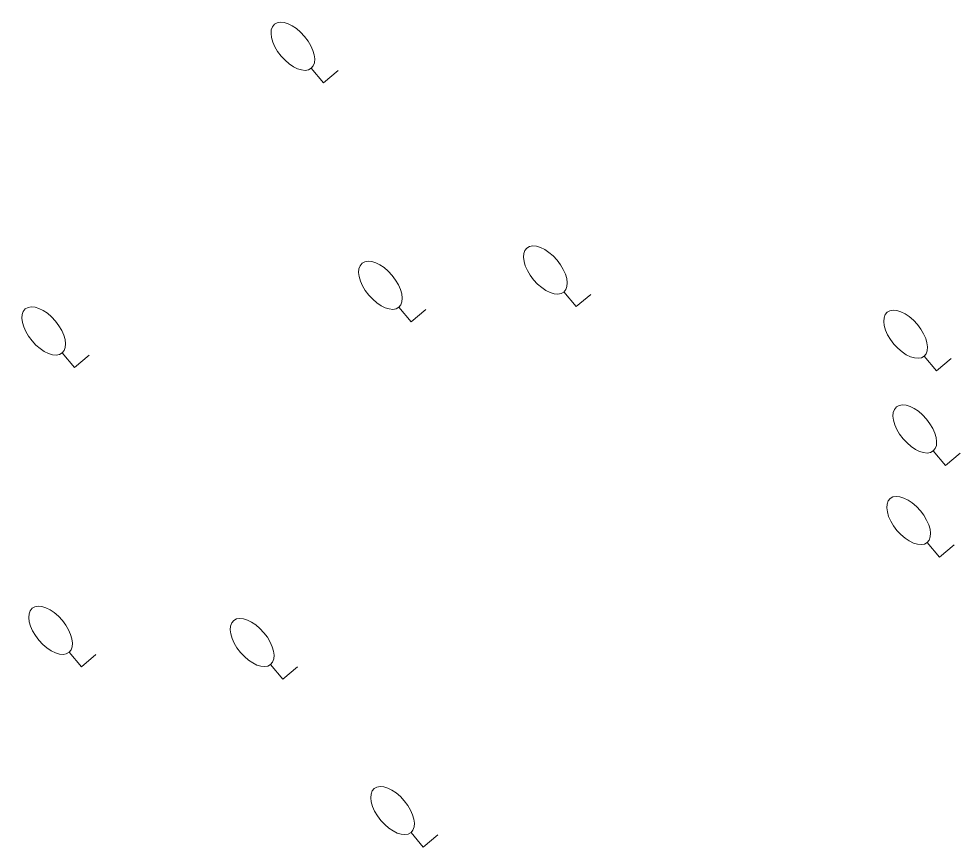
# Model space of a CAD drawing. Header units: metres. Extents: x -10443 to -4073, y -33280 to -26846.
# Drawn here: x -7354.21 to -7329.59, y -29093.38 to -29071.73 of the extents above; entities that cross this region are included whole.
import ezdxf

# ---------------------------------------------------------------- set-up
doc = ezdxf.new("R2010")
doc.units = ezdxf.units.M
doc.header["$MEASUREMENT"] = 0
doc.linetypes.add('CONTINUOUS_1', pattern=[0])
doc.linetypes.add('CONTINUOUS_2', pattern=[0])
doc.layers.add('木', color=254, linetype='CONTINUOUS_2', lineweight=18)

msp = doc.modelspace()

# ---------------------------------------------------------------- linework, layer by layer
at = {"layer": '木', "linetype": 'CONTINUOUS_1', "lineweight": 18}
for p, q in [((-7346.237, -29073.401), (-7346.558, -29073.018)), ((-7345.854, -29073.079), (-7346.237, -29073.401)), ((-7339.636, -29079.25), (-7339.958, -29078.867)), ((-7339.253, -29078.929), (-7339.636, -29079.25)), ((-7343.947, -29079.649), (-7344.268, -29079.265)), ((-7343.564, -29079.327), (-7343.947, -29079.649)), ((-7352.75, -29080.843), (-7353.072, -29080.46)), ((-7352.367, -29080.521), (-7352.75, -29080.843)), ((-7330.217, -29080.929), (-7330.538, -29080.546)), ((-7329.833, -29080.607), (-7330.217, -29080.929)), ((-7329.978, -29083.403), (-7330.299, -29083.02)), ((-7329.595, -29083.082), (-7329.978, -29083.403)), ((-7330.138, -29085.798), (-7330.459, -29085.415)), ((-7329.755, -29085.477), (-7330.138, -29085.798)), ((-7352.571, -29088.668), (-7352.892, -29088.285)), ((-7352.188, -29088.346), (-7352.571, -29088.668)), ((-7347.302, -29088.988), (-7347.623, -29088.605)), ((-7346.919, -29088.667), (-7347.302, -29088.988)), ((-7343.631, -29093.379), (-7343.952, -29092.996)), ((-7343.248, -29093.058), (-7343.631, -29093.379))]:
    msp.add_line(p, q, dxfattribs=at)
for centre in [(-7347.041, -29072.443), (-7340.44, -29078.293), (-7344.751, -29078.691), (-7353.554, -29079.885), (-7331.02, -29079.971), (-7330.781, -29082.446), (-7330.941, -29084.841), (-7353.374, -29087.71), (-7348.105, -29088.03), (-7344.434, -29092.422)]:
    msp.add_ellipse(centre, major_axis=(-0.482, 0.575), ratio=0.533333, dxfattribs=at)

doc.saveas('drawing.dxf')
